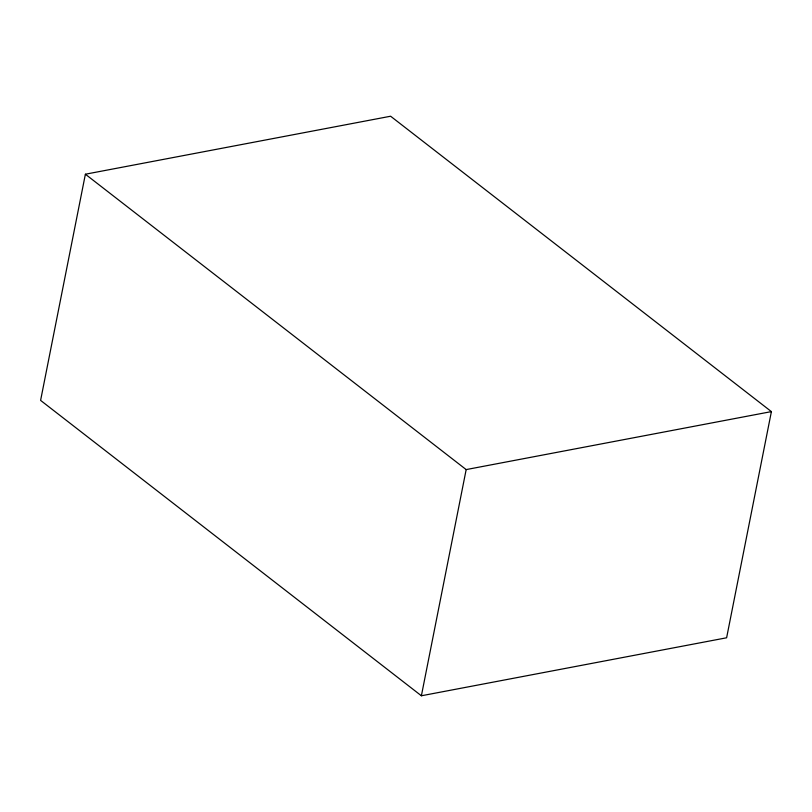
<?xml version="1.0" encoding="UTF-8"?>
<svg xmlns="http://www.w3.org/2000/svg" width="812" height="812" viewBox="0 0 812 812"><rect width="100%" height="100%" fill="white"/><g stroke="black" fill="none" stroke-linecap="round" stroke-linejoin="round"><path stroke-width="1.22" d="M85.382 174.215L40.6 400.397L421.387 695.772L726.618 637.785L771.4 411.603L390.613 116.228L85.382 174.215L466.169 469.59L771.4 411.603M421.387 695.772L466.169 469.59"/></g></svg>
